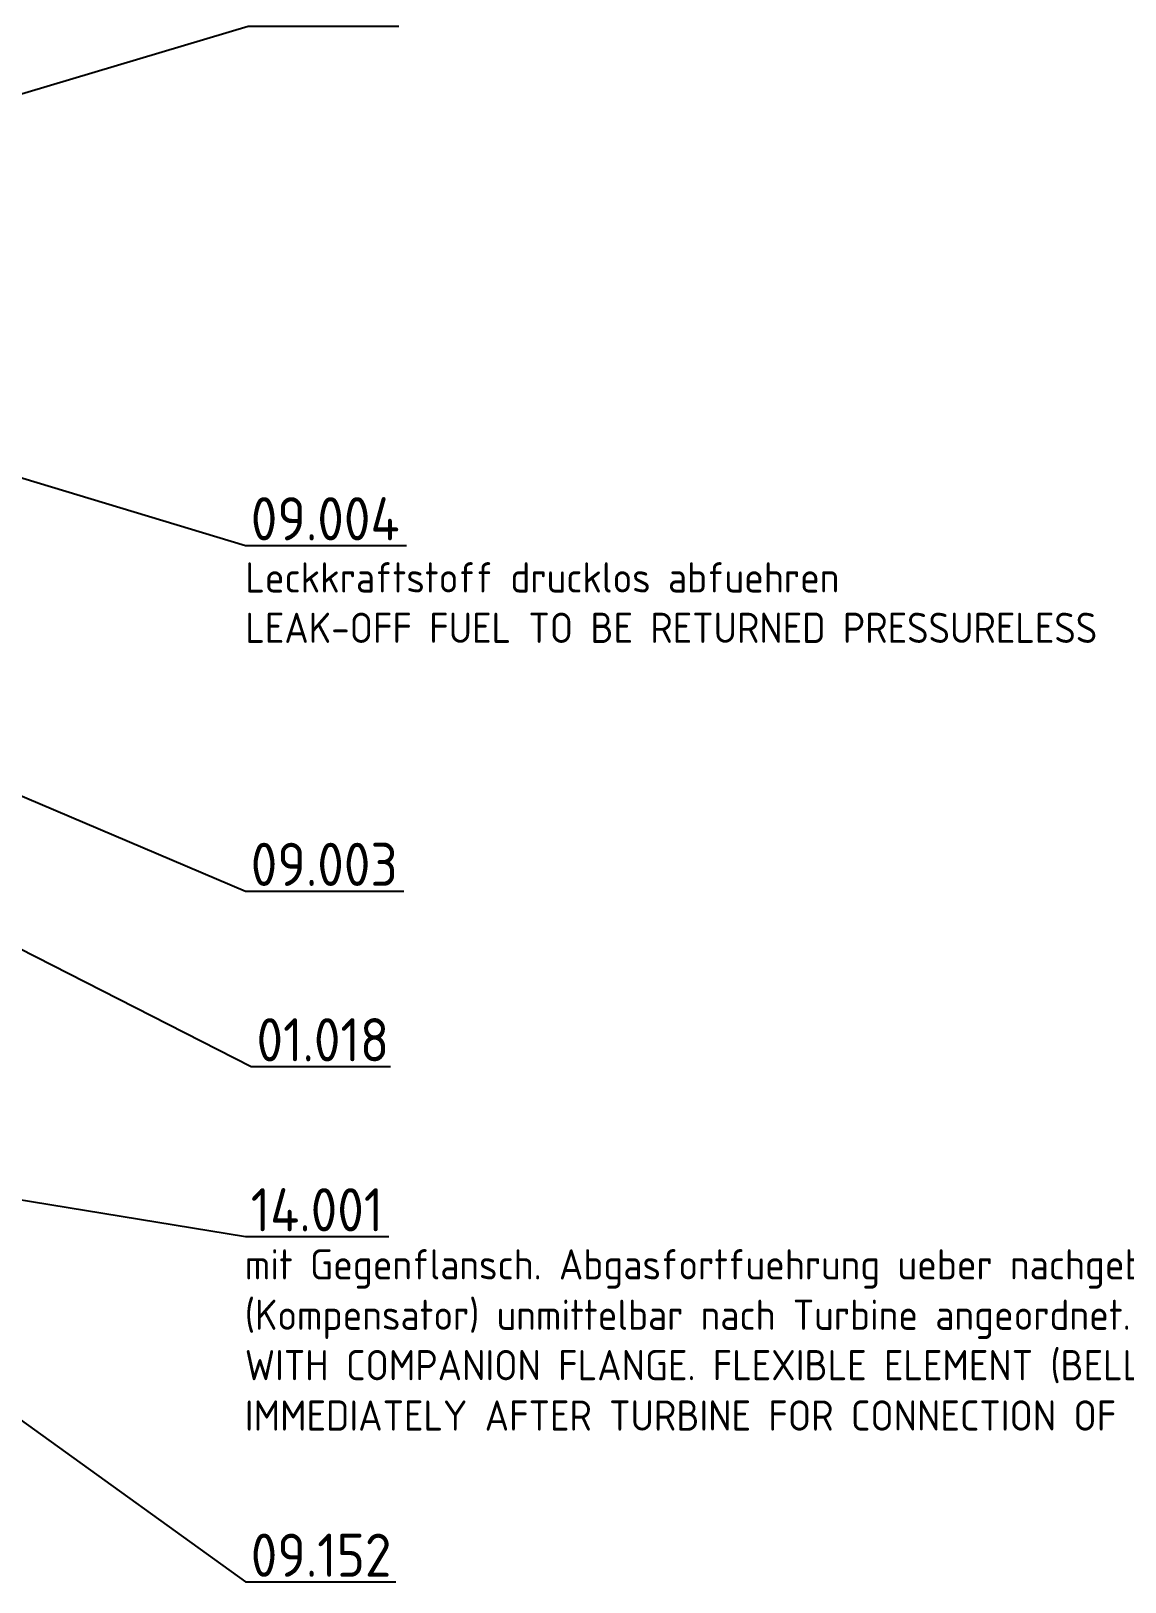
# Model space of a CAD drawing. Extents: x 138 to 6334, y 107 to 3959.
# Drawn here: x 2309 to 2942, y 212 to 1110 of the extents above; entities that cross this region are included whole.
import ezdxf

# ---------------------------------------------------------------- set-up
doc = ezdxf.new("R2010")
doc.units = 0
for name, color, linetype in [('5', 3, 'CONTINUOUS'), ('6', 2, 'CONTINUOUS'), ('RASTER-6', 2, 'CONTINUOUS')]:
    doc.layers.add(name, color=color, linetype=linetype)
doc.styles.get("Standard").update_dxf_attribs({"font": 'geniso.shx'})

msp = doc.modelspace()

# ---------------------------------------------------------------- linework, layer by layer
at = {"layer": '5'}
for points in [[(2112.733315, 1016.576533, 1), (2103.148992, 1013.723335, 1), (2112.733315, 1016.576533), (2434.445933, 1112.348524), (2521.616309, 1112.348524)], [(1925.161002, 965.104723, 1), (1915.588302, 967.996683, 1), (1925.161002, 965.104723), (2432.849034, 811.729657), (2525.956077, 811.729657)], [(1737.40953, 907.316612, 1), (1728.206771, 911.229313, 1), (1737.40953, 907.316612), (2432.834264, 611.645582), (2524.476841, 611.645582)], [(2100.238457, 681.362169, 1), (2091.329738, 685.904717, 1), (2100.238457, 681.362169), (2436.18261, 510.064533), (2516.702295, 510.064533)], [(2175.397968, 453.716074, 1), (2165.528883, 455.328889, 1), (2175.397968, 453.716074), (2432.834264, 411.645582), (2515.834264, 411.645582)], [(2147.454746, 417.047007, 1), (2139.338434, 422.888709, 1), (2147.454746, 417.047007), (2432.834264, 211.645582), (2519.942784, 211.645582)]]:
    msp.add_lwpolyline(points, format="xyb", dxfattribs=at)

# ---------------------------------------------------------------- texts
at = {"layer": '6', "color": 7}
for s, p in [('09.004', (2435.849034, 814.729657)), ('09.003', (2435.834264, 614.645582)), ('01.018', (2439.18261, 513.064533)), ('14.001', (2435.834264, 414.645582)), ('09.152', (2435.834264, 214.645582))]:
    msp.add_text(s, height=25, dxfattribs=at).set_placement(p)
at = {"layer": 'RASTER-6', "char_height": 17.5, "attachment_point": 1}
for s, insert, width in [('{Leckkraftstoff drucklos abfuehren}\\P{LEAK-OFF FUEL TO BE RETURNED PRESSURELESS}', (2432.694493, 802.023279), 606.02475), ('{mit Gegenflansch. Abgasfortfuehrung ueber nachgebendes Element (Kompensator) unmittelbar nach Turbine angeordnet.}\\P{WITH COMPANION FLANGE. FLEXIBLE ELEMENT (BELLOWS) TO BE ARRANGED IMMEDIATELY AFTER TURBINE FOR CONNECTION OF EXHAUST PIPING.}', (2432.411848, 404.279649), 786.312378)]:
    msp.add_mtext(s, dxfattribs=dict(at, insert=insert, width=width))

doc.saveas('drawing.dxf')
